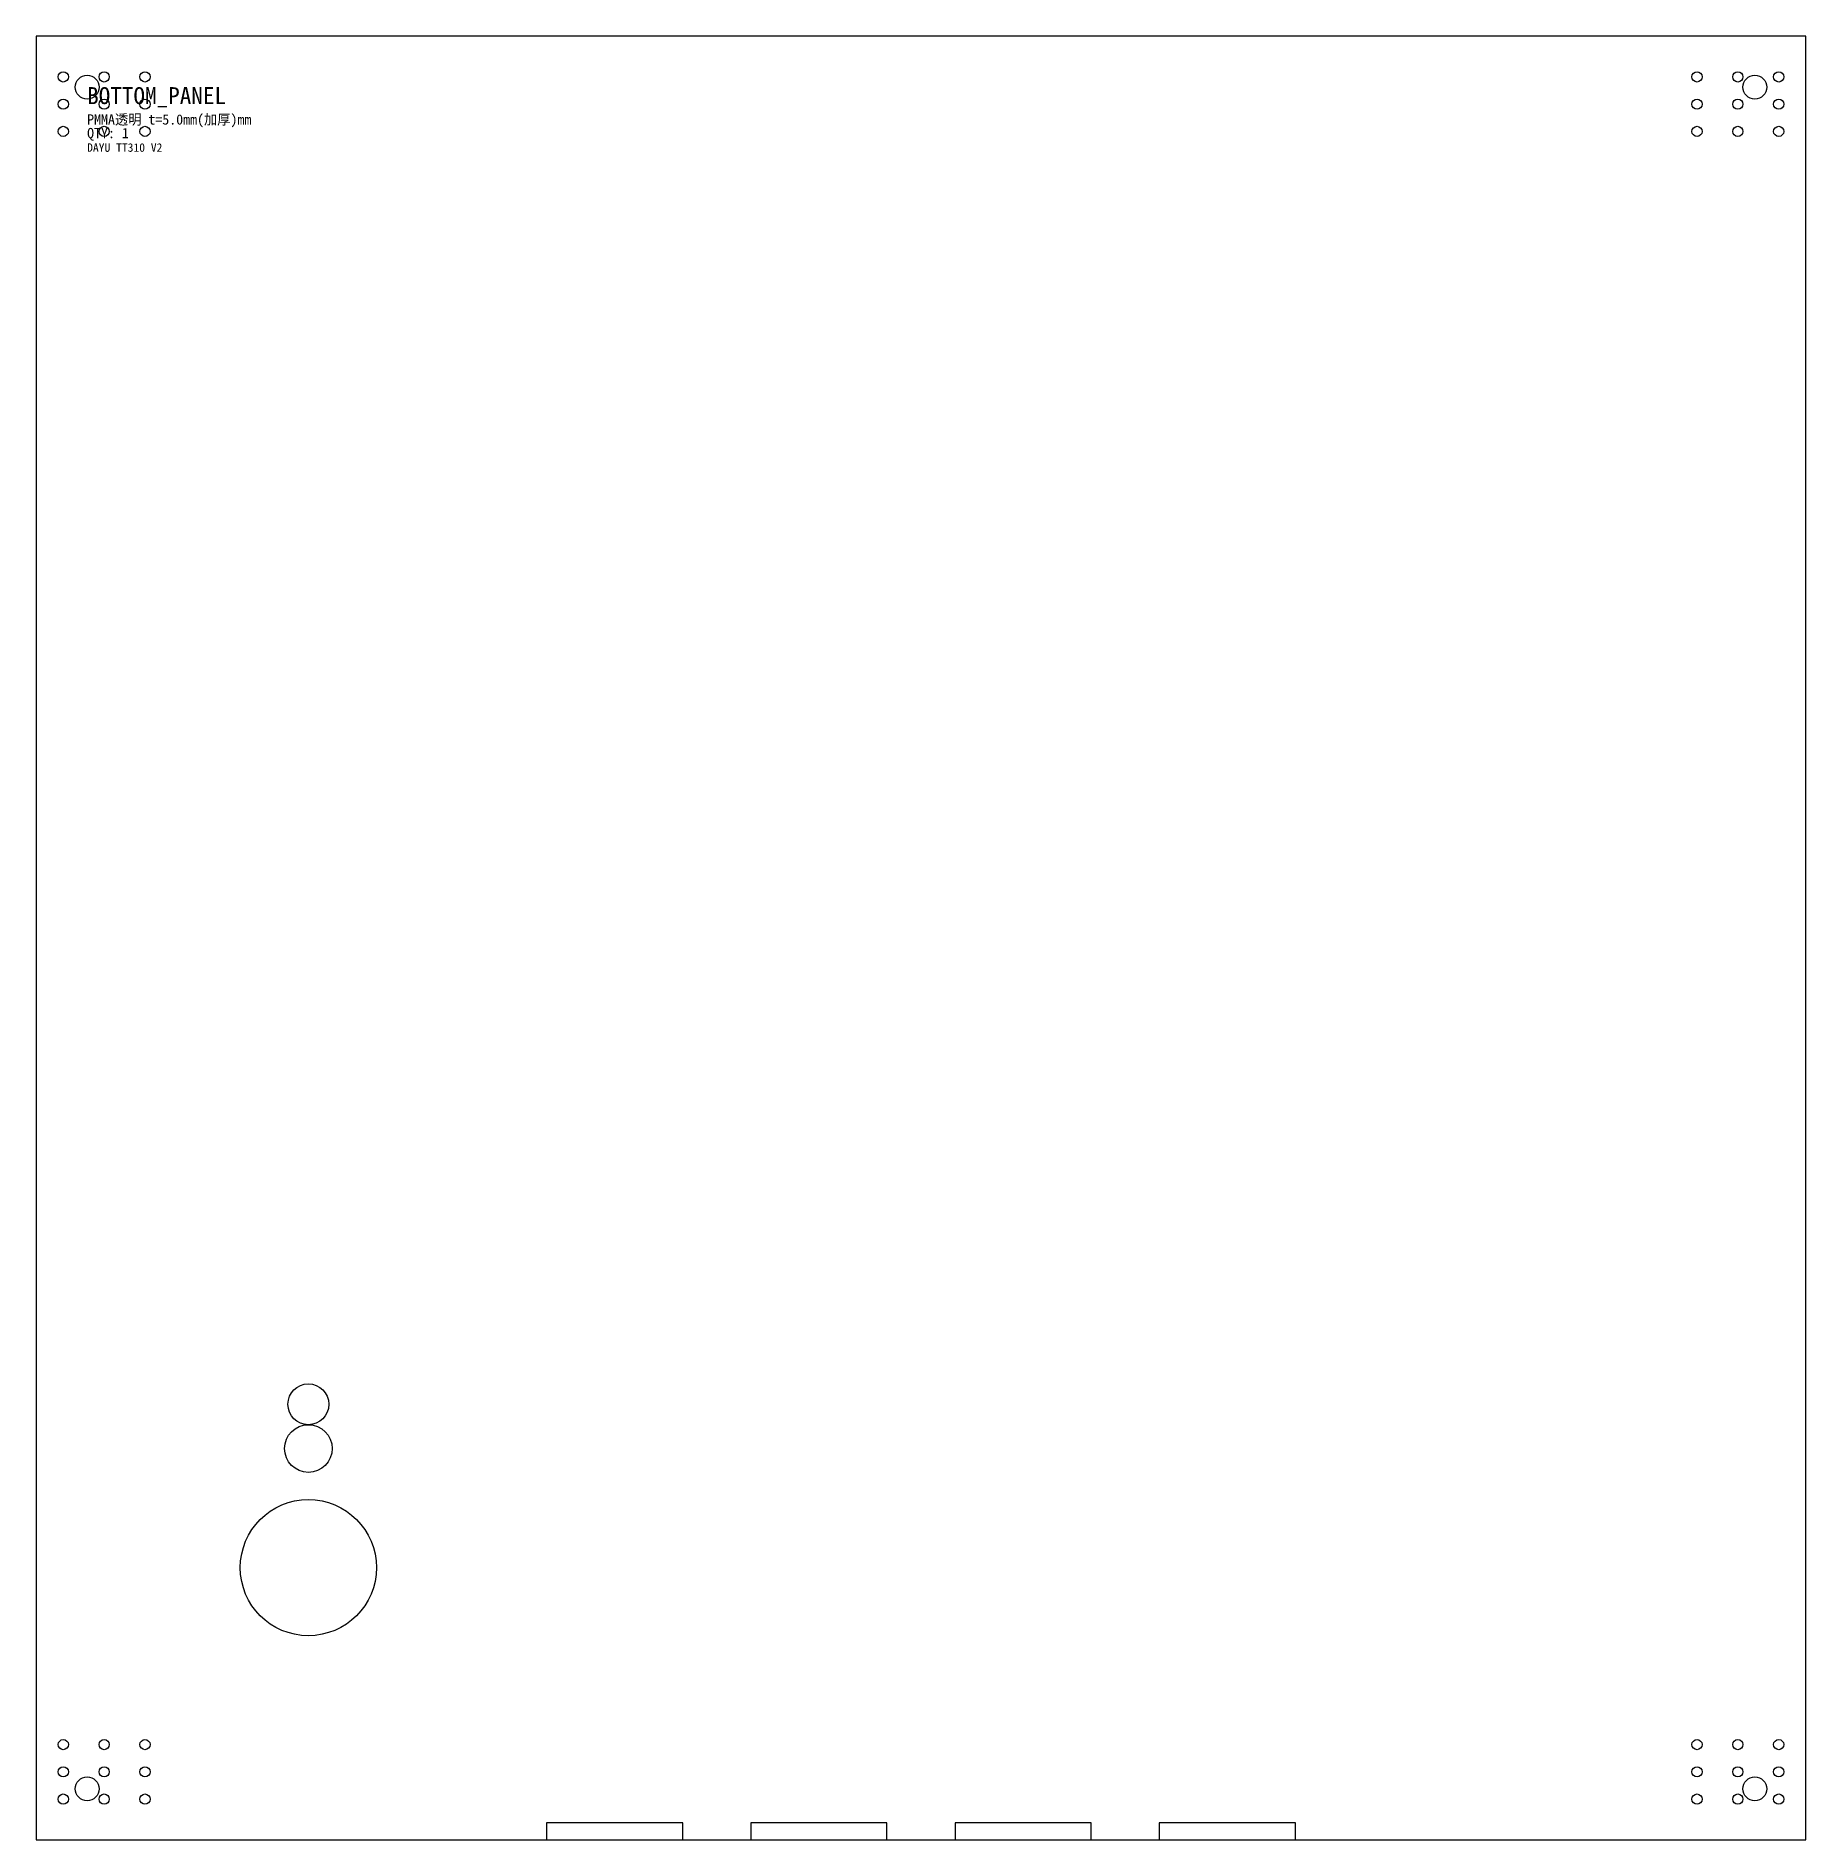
# Model space of a CAD drawing. Extents: x 0 to 520, y 0 to 530.
import ezdxf

# ---------------------------------------------------------------- set-up
doc = ezdxf.new("R2010")
doc.units = 0
doc.layers.add('CUT', color=1, linetype='CONTINUOUS')
doc.layers.add('TEXT', color=7, linetype='CONTINUOUS')

msp = doc.modelspace()

# ---------------------------------------------------------------- linework, layer by layer
at = {"layer": 'CUT'}
for p, q in [((520, 530), (0, 530)), ((0, 530), (0, 0)), ((520, 0), (520, 530)), ((0, 0), (520, 0)), ((190, 5), (150, 5)), ((150, 5), (150, 0)), ((150, 0), (190, 0)), ((190, 0), (190, 5)), ((250, 5), (210, 5)), ((210, 5), (210, 0)), ((210, 0), (250, 0)), ((250, 0), (250, 5)), ((310, 5), (270, 5)), ((270, 5), (270, 0)), ((270, 0), (310, 0)), ((310, 0), (310, 5)), ((370, 5), (330, 5)), ((330, 5), (330, 0)), ((330, 0), (370, 0)), ((370, 0), (370, 5))]:
    msp.add_line(p, q, dxfattribs=at)
for centre, radius in [((8, 518), 1.5), ((20, 518), 1.5), ((32, 518), 1.5), ((488, 518), 1.5), ((500, 518), 1.5), ((512, 518), 1.5), ((15, 515), 3.5), ((505, 515), 3.5), ((8, 510), 1.5), ((20, 510), 1.5), ((32, 510), 1.5), ((488, 510), 1.5), ((500, 510), 1.5), ((512, 510), 1.5), ((8, 502), 1.5), ((20, 502), 1.5), ((32, 502), 1.5), ((488, 502), 1.5), ((500, 502), 1.5), ((512, 502), 1.5), ((80, 128), 6), ((80, 115), 7), ((80, 80), 20), ((8, 28), 1.5), ((20, 28), 1.5), ((32, 28), 1.5), ((488, 28), 1.5), ((500, 28), 1.5), ((512, 28), 1.5), ((8, 20), 1.5), ((20, 20), 1.5), ((32, 20), 1.5), ((488, 20), 1.5), ((500, 20), 1.5), ((512, 20), 1.5), ((15, 15), 3.5), ((505, 15), 3.5), ((8, 12), 1.5), ((20, 12), 1.5), ((32, 12), 1.5), ((488, 12), 1.5), ((500, 12), 1.5), ((512, 12), 1.5)]:
    msp.add_circle(centre, radius, dxfattribs=at)

# ---------------------------------------------------------------- texts
at = {"layer": 'TEXT'}
for s, height, p in [('BOTTOM_PANEL', 5, (15, 510)), ('PMMA透明 t=5.0mm(加厚)mm', 3, (15, 504)), ('QTY: 1', 3, (15, 500)), ('DAYU TT310 V2', 2.5, (15, 496))]:
    msp.add_text(s, height=height, dxfattribs=at).set_placement(p)

doc.saveas('drawing.dxf')
